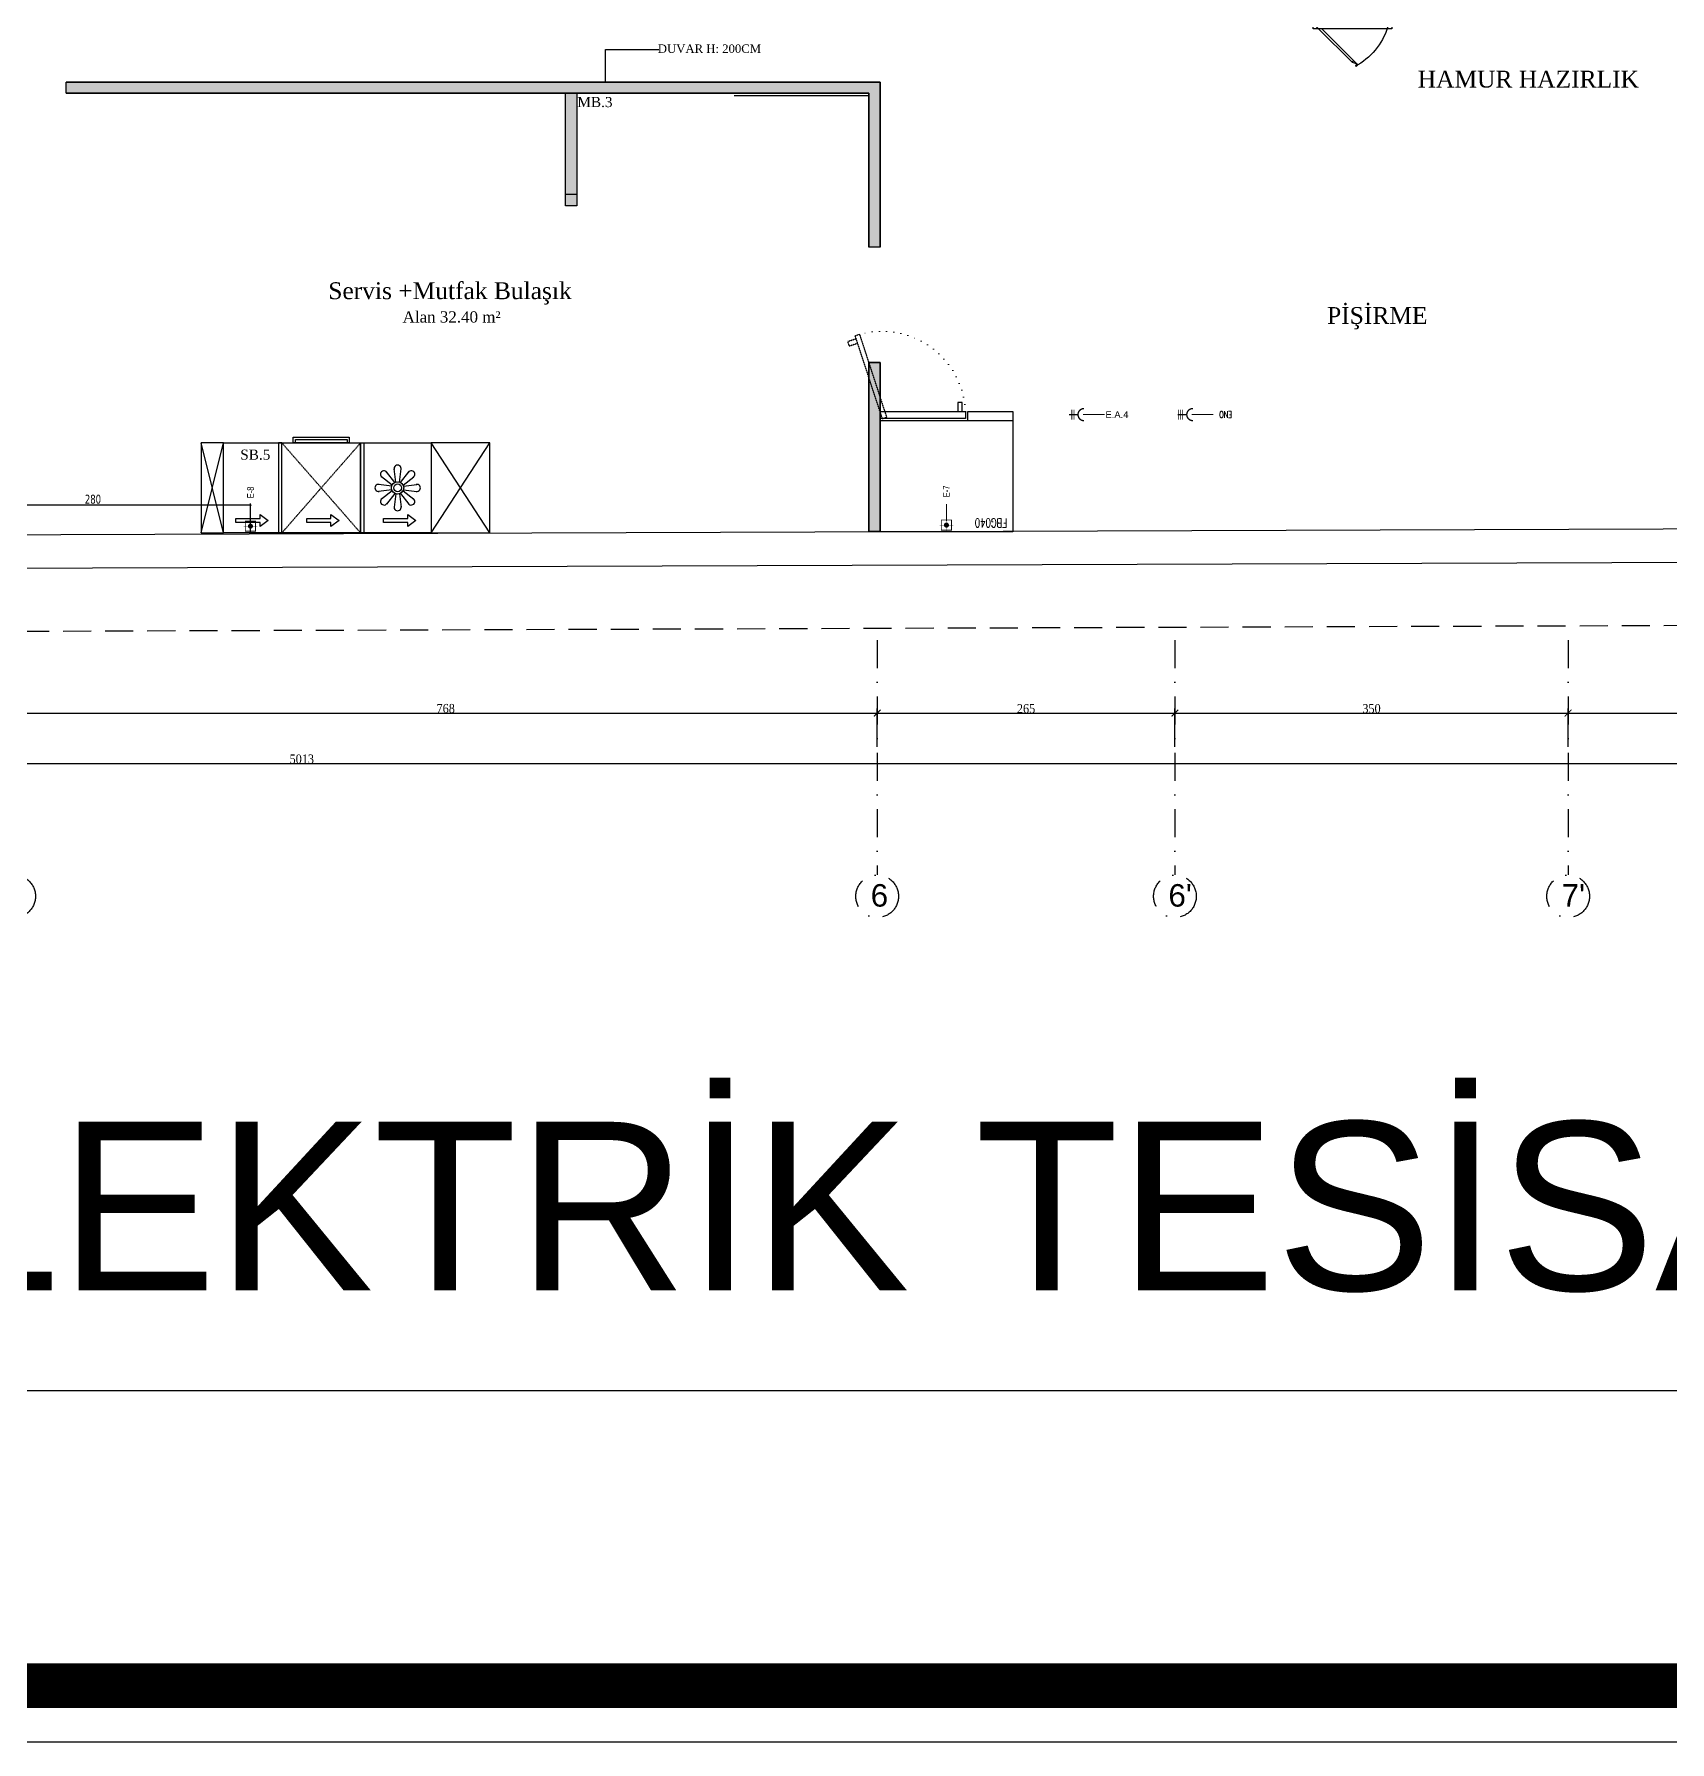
# Model space of a CAD drawing. Header units: millimetres. Extents: x -29311 to -3405, y 28913 to 42880.
# Drawn here: x -8240 to -6784, y 38241 to 39760 of the extents above; entities that cross this region are included whole.
import ezdxf
from ezdxf.enums import TextEntityAlignment as Align

# ---------------------------------------------------------------- set-up
doc = ezdxf.new("R2010")
doc.units = ezdxf.units.MM
for name, pattern in [('( Hidden )', [0.375, 0.25, -0.125]), ('DASHDOT', [1, 0.5, -0.25, 0, -0.25]), ('DASHDOT2', [0.5, 0.25, -0.125, 0, -0.125]), ('DASHED', [0.75, 0.5, -0.25]), ('DOT', [6.35, 0, -6.35]), ('HIDDEN', [0.375, 0.25, -0.125])]:
    doc.linetypes.add(name, pattern=pattern)
for name, color, linetype, lineweight in [('-DWG_DETAY1', 7, 'Continuous', 25), ('-DWG_DETAY4', 7, 'DOT', 18), ('BA_wall_gyps', 45, 'Continuous', 9), ('olcu-plan', 7, 'Continuous', 20), ('PLAN', 253, 'Continuous', 15), ('TES_ELK', 230, 'Continuous', 25), ('TES_SU', 150, 'Continuous', 25)]:
    doc.layers.add(name, color=color, linetype=linetype, lineweight=lineweight)
for name, color, linetype in [('A-AKS', 57, 'DASHDOT'), ('A-AKS.', 57, 'DASHDOT2'), ('A-BA', 1, 'Continuous'), ('A-DUVAR', 53, 'Continuous'), ('A-SIVA-ALCIPAN', 247, 'Continuous'), ('A-TEFRIS', 251, 'Continuous'), ('A-YAZI', 136, 'Continuous'), ('Duvar-150 cm', 8, 'Continuous'), ('Duvar-200 cm', 7, 'Continuous'), ('Kıtc-002 Çizgi', 7, 'Continuous'), ('vaz_bina2', 161, 'Continuous'), ('yazı1', 7, 'Continuous'), ('Yazılar', 253, 'Continuous')]:
    doc.layers.add(name, color=color, linetype=linetype)
doc.styles.add('antet', font='arial.ttf', dxfattribs={"oblique": 15, "height": 2.75})
doc.styles.add('Dimension Text', font='tahoma.ttf', dxfattribs={"width": 0.8})
doc.styles.add('ROMANS', font='romans')
doc.styles.get("Standard").update_dxf_attribs({"font": 'arial.ttf'})
doc.styles.add('TESNO', font='romandtw.shx', dxfattribs={"height": 0.8})
doc.styles.add('text1', font='arial.ttf')
doc.styles.add('YAZ-50', font='times.ttf', dxfattribs={"width": 0.9})
doc.dimstyles.new('1-50-plan', dxfattribs={"dimtxt": 8, "dimasz": 6, "dimexe": 4, "dimexo": 4, "dimgap": 0.00625, "dimtad": 1, "dimdec": 0, "dimrnd": 0.0005, "dimzin": 9, "dimdsep": 46, "dimtxsty": 'YAZ-50', "dimblk": 'ARCHTICK', "dimcen": 0.025, "dimdle": 4, "dimadec": 0, "dimazin": 0, "dimtfac": 1, "dimtdec": 0, "dimtmove": 0, "dimatfit": 3, "dimfxl": 30, "dimfxlon": 1, "dimarcsym": 0})
doc.dimstyles.new('AYG-OLCU 1 to 2', dxfattribs={"dimtxt": 4, "dimasz": 3, "dimexe": 1.5, "dimexo": 1, "dimgap": 1, "dimtad": 1, "dimdec": 0, "dimdsep": 46, "dimtxsty": 'Dimension Text', "dimblk": 'DOTSMALL', "dimcen": 0, "dimclrd": 256, "dimclre": 256, "dimclrt": 256, "dimadec": 0, "dimazin": 0, "dimtfac": 1, "dimtdec": 0, "dimtofl": 0, "dimtmove": 1, "dimatfit": 3, "dimfxl": 1, "dimarcsym": 0})

# ---------------------------------------------------------------- blocks, each defined once
blk = doc.blocks.new('ANTET')
at = {"color": 251, "const_width": 20, "elevation": 0}
blk.add_lwpolyline([(-18595.04, -50619.36), (-18595.04, -52600.11), (-14668.24, -52600.11), (-14668.24, -50619.36)], close=True, dxfattribs=at)
at = {"layer": 'Yazılar', "elevation": 0}
for points in [[(-18620.04, -50594.36), (-18620.04, -52625.11), (-14643.24, -52625.11), (-14643.24, -50594.36)], [(-18397.88, -50768.01), (-14785.5, -50768.01), (-14785.5, -52468.87), (-18397.88, -52468.87)]]:
    blk.add_lwpolyline(points, close=True, dxfattribs=at)
blk = doc.blocks.new('_ArchTick')
at = {"color": 0, "linetype": 'ByBlock', "const_width": 0.15}
blk.add_lwpolyline([(-0.5, -0.5), (0.5, 0.5)], dxfattribs=at)
blk = doc.blocks.new('*D464')
at = {"layer": 'DEFPOINTS', "color": 0, "transparency": 16777216}
for p in [(-7489.4, 39156.2), (-8257.6, 38942.3), (-7489.4, 38934.6)]:
    blk.add_point(p, dxfattribs=at)
at = {"layer": 'olcu-plan', "color": 0, "lineweight": -2, "transparency": 16777216}
for p, q in [((-8261.6, 39156.2), (-7485.4, 39156.2)), ((-8257.6, 39126.2), (-8257.6, 39160.2)), ((-7489.4, 39126.2), (-7489.4, 39160.2))]:
    blk.add_line(p, q, dxfattribs=at)
at = {"layer": 'olcu-plan', "color": 0, "lineweight": -2, "transparency": 16777216, "xscale": 6, "yscale": 6, "zscale": 6, "rotation": 180}
blk.add_blockref('_ArchTick', (-8257.6, 39156.2), dxfattribs=at)
at = {"layer": 'olcu-plan', "color": 0, "lineweight": -2, "transparency": 16777216, "xscale": 6, "yscale": 6, "zscale": 6}
blk.add_blockref('_ArchTick', (-7489.4, 39156.2), dxfattribs=at)
at = {"layer": 'olcu-plan', "color": 0, "transparency": 16777216, "insert": (-7873.5, 39160.3), "char_height": 8, "attachment_point": 5, "style": 'YAZ-50'}
blk.add_mtext('768', dxfattribs=at)
blk = doc.blocks.new('*D465')
at = {"layer": 'DEFPOINTS', "color": 0, "transparency": 16777216}
for p in [(-7224.4, 39156.2), (-7489.4, 38934.6), (-7224.4, 38927)]:
    blk.add_point(p, dxfattribs=at)
at = {"layer": 'olcu-plan', "color": 0, "lineweight": -2, "transparency": 16777216}
for p, q in [((-7493.4, 39156.2), (-7220.4, 39156.2)), ((-7489.4, 39126.2), (-7489.4, 39160.2)), ((-7224.4, 39126.2), (-7224.4, 39160.2))]:
    blk.add_line(p, q, dxfattribs=at)
at = {"layer": 'olcu-plan', "color": 0, "lineweight": -2, "transparency": 16777216, "xscale": 6, "yscale": 6, "zscale": 6, "rotation": 180}
blk.add_blockref('_ArchTick', (-7489.4, 39156.2), dxfattribs=at)
at = {"layer": 'olcu-plan', "color": 0, "lineweight": -2, "transparency": 16777216, "xscale": 6, "yscale": 6, "zscale": 6}
blk.add_blockref('_ArchTick', (-7224.4, 39156.2), dxfattribs=at)
at = {"layer": 'olcu-plan', "color": 0, "transparency": 16777216, "insert": (-7356.9, 39160.2), "char_height": 8, "attachment_point": 5, "style": 'YAZ-50'}
blk.add_mtext('265', dxfattribs=at)
blk = doc.blocks.new('*D466')
at = {"layer": 'DEFPOINTS', "color": 0, "transparency": 16777216}
for p in [(-6874.4, 39156.2), (-7224.4, 38927), (-6874.4, 38922.7)]:
    blk.add_point(p, dxfattribs=at)
at = {"layer": 'olcu-plan', "color": 0, "lineweight": -2, "transparency": 16777216}
for p, q in [((-7228.4, 39156.2), (-6870.4, 39156.2)), ((-7224.4, 39126.2), (-7224.4, 39160.2)), ((-6874.4, 39126.2), (-6874.4, 39160.2))]:
    blk.add_line(p, q, dxfattribs=at)
at = {"layer": 'olcu-plan', "color": 0, "lineweight": -2, "transparency": 16777216, "xscale": 6, "yscale": 6, "zscale": 6, "rotation": 180}
blk.add_blockref('_ArchTick', (-7224.4, 39156.2), dxfattribs=at)
at = {"layer": 'olcu-plan', "color": 0, "lineweight": -2, "transparency": 16777216, "xscale": 6, "yscale": 6, "zscale": 6}
blk.add_blockref('_ArchTick', (-6874.4, 39156.2), dxfattribs=at)
at = {"layer": 'olcu-plan', "color": 0, "transparency": 16777216, "insert": (-7049.4, 39160.2), "char_height": 8, "attachment_point": 5, "style": 'YAZ-50'}
blk.add_mtext('350', dxfattribs=at)
blk = doc.blocks.new('*D467')
at = {"layer": 'DEFPOINTS', "color": 0, "transparency": 16777216}
for p in [(-6597.6, 39156.2), (-6874.4, 38922.7), (-6597.6, 38916.9)]:
    blk.add_point(p, dxfattribs=at)
at = {"layer": 'olcu-plan', "color": 0, "lineweight": -2, "transparency": 16777216}
for p, q in [((-6878.4, 39156.2), (-6593.6, 39156.2)), ((-6874.4, 39126.2), (-6874.4, 39160.2)), ((-6597.6, 39126.2), (-6597.6, 39160.2))]:
    blk.add_line(p, q, dxfattribs=at)
at = {"layer": 'olcu-plan', "color": 0, "lineweight": -2, "transparency": 16777216, "xscale": 6, "yscale": 6, "zscale": 6, "rotation": 180}
blk.add_blockref('_ArchTick', (-6874.4, 39156.2), dxfattribs=at)
at = {"layer": 'olcu-plan', "color": 0, "lineweight": -2, "transparency": 16777216, "xscale": 6, "yscale": 6, "zscale": 6}
blk.add_blockref('_ArchTick', (-6597.6, 39156.2), dxfattribs=at)
at = {"layer": 'olcu-plan', "color": 0, "transparency": 16777216, "insert": (-6736, 39160.3), "char_height": 8, "attachment_point": 5, "style": 'YAZ-50'}
blk.add_mtext('277', dxfattribs=at)
blk = doc.blocks.new('*D476')
at = {"layer": 'DEFPOINTS', "color": 0, "transparency": 16777216}
for p in [(-10508.1, 39207), (-5495.1, 39207), (-5495.1, 39111.2)]:
    blk.add_point(p, dxfattribs=at)
at = {"layer": 'olcu-plan', "color": 0, "lineweight": -2, "transparency": 16777216}
for p, q in [((-10508.1, 39141.2), (-10508.1, 39107.2)), ((-5495.1, 39141.2), (-5495.1, 39107.2)), ((-10512.1, 39111.2), (-5491.1, 39111.2))]:
    blk.add_line(p, q, dxfattribs=at)
at = {"layer": 'olcu-plan', "color": 0, "lineweight": -2, "transparency": 16777216, "xscale": 6, "yscale": 6, "zscale": 6, "rotation": 180}
blk.add_blockref('_ArchTick', (-10508.1, 39111.2), dxfattribs=at)
at = {"layer": 'olcu-plan', "color": 0, "lineweight": -2, "transparency": 16777216, "xscale": 6, "yscale": 6, "zscale": 6}
blk.add_blockref('_ArchTick', (-5495.1, 39111.2), dxfattribs=at)
at = {"layer": 'olcu-plan', "color": 0, "transparency": 16777216, "insert": (-8001.6, 39115.3), "char_height": 8, "attachment_point": 5, "style": 'YAZ-50'}
blk.add_mtext('5013', dxfattribs=at)
blk = doc.blocks.new('f_ks2')
at = {"layer": '-DWG_DETAY1', "color": 0}
for points in [[(40, 0), (40, -8), (0, -8), (0, 0)], [(45, -8), (45, -16), (49, -16), (49, -8)]]:
    blk.add_lwpolyline(points, dxfattribs=at)
blk.add_lwpolyline([(118, -8), (42, -8), (42, -2), (118, -2)], close=True, dxfattribs=at)
at = {"layer": '-DWG_DETAY1', "color": 0, "linetype": 'HIDDEN'}
blk.add_lwpolyline([(116, -1.5), (140.2, -75.5), (136.4, -76.8), (112.2, -2.8)], close=True, dxfattribs=at)
blk.add_lwpolyline([(139.3, -72.7), (146.9, -70.2), (145.6, -66.4), (138, -68.9)], dxfattribs=at)
at = {"layer": '-DWG_DETAY4', "color": 0}
blk.add_arc((116.6, -4.8), 74.6, 182.4322, 285.3604, dxfattribs=at)
blk = doc.blocks.new('FBG040')
at = {"layer": 'A-TEFRIS'}
blk.add_lwpolyline([(0, 0), (118, 0), (118, -99), (0, -99)], close=True, dxfattribs=at)
at = {"layer": 'A-TEFRIS', "linetype": 'Continuous'}
blk.add_blockref('f_ks2', (0, -99), dxfattribs=at)
at = {"layer": 'A-TEFRIS', "linetype": 'Continuous', "style": 'ROMANS', "width": 0.7}
blk.add_text('FBG040', height=8, dxfattribs=at).set_placement((5, -12))
at = {"layer": 'A-TEFRIS', "linetype": 'Continuous', "style": 'ROMANS', "width": 0.8}
blk.add_attdef('NO', text='', height=10, dxfattribs=at).set_placement((98, -79), align=Align.MIDDLE)
blk = doc.blocks.new('AKS')
at = {"layer": 'A-AKS.', "ltscale": 100}
for p, q in [((3262.3, 50), (3262.3, -158.9)), ((3527.3, 50), (3527.3, -158.9)), ((3877.3, 50), (3877.3, -158.9))]:
    blk.add_line(p, q, dxfattribs=at)
for centre in [(2494, -177.9), (3262.3, -177.9), (3527.3, -177.9), (3877.3, -177.9)]:
    blk.add_circle(centre, 19, dxfattribs=at)
at = {"layer": 'A-AKS.', "ltscale": 100, "char_height": 20, "width": 18.894, "attachment_point": 1, "style": 'text1'}
for s, insert in [('6', (3256.5, -167.1)), ("6'", (3521.5, -167.1)), ("7'", (3871.5, -167.1))]:
    blk.add_mtext(s, dxfattribs=dict(at, insert=insert))
blk = doc.blocks.new('tertrerrt')
at = {"layer": 'Kıtc-002 Çizgi', "color": 7}
for p, q in [((2139.4, 1964.8), (2191.4, 1884.8)), ((2191.4, 1964.8), (2139.4, 1884.8)), ((2254.4, 1884.8), (2254.4, 1964.8)), ((2396.4, 1964.8), (2376.4, 1884.8)), ((2376.4, 1964.8), (2396.4, 1884.8)), ((2216.5, 1927.4), (2207, 1934.7)), ((2218.9, 1929.7), (2211.5, 1939.2)), ((2219.7, 1930), (2218.2, 1942)), ((2223, 1930), (2224.6, 1942)), ((2223.9, 1929.7), (2231.3, 1939.2)), ((2226.2, 1927.4), (2235.7, 1934.7)), ((2216.2, 1926.5), (2204.3, 1928)), ((2216.2, 1923.2), (2204.3, 1921.7)), ((2216.5, 1922.3), (2207, 1915)), ((2218.9, 1920), (2211.5, 1910.5)), ((2219.7, 1919.6), (2218.2, 1907.7)), ((2223, 1919.6), (2224.6, 1907.7)), ((2223.9, 1920), (2231.3, 1910.5)), ((2226.2, 1922.3), (2235.7, 1915)), ((2226.6, 1926.5), (2238.5, 1928)), ((2226.6, 1923.2), (2238.5, 1921.7))]:
    blk.add_line(p, q, dxfattribs=at)
at = {"layer": 'Kıtc-002 Çizgi', "color": 7, "linetype": 'DASHED'}
for p, q in [((2254.4, 1964.8), (2324.4, 1884.8)), ((2324.4, 1964.8), (2254.4, 1884.8))]:
    blk.add_line(p, q, dxfattribs=at)
at = {"layer": 'Kıtc-002 Çizgi', "color": 7}
for points in [[(2139.4, 1884.8), (2191.4, 1884.8), (2191.4, 1964.8), (2139.4, 1964.8)], [(2191.4, 1964.8), (2376.4, 1964.8), (2376.4, 1884.8), (2191.4, 1884.8)], [(2251.4, 1964.8), (2254.4, 1964.8), (2254.4, 1884.8), (2251.4, 1884.8)], [(2254.4, 1964.8), (2324.4, 1964.8), (2324.4, 1884.8), (2254.4, 1884.8)], [(2327.4, 1964.8), (2324.4, 1964.8), (2324.4, 1884.8), (2327.4, 1884.8)], [(2376.4, 1884.8), (2396.4, 1884.8), (2396.4, 1964.8), (2376.4, 1964.8)], [(2233.9, 1955.6), (2233.9, 1955.6), (2233.9, 1952), (2212.3, 1952), (2212.3, 1948.4), (2205.1, 1953.9), (2212.3, 1959.2), (2212.3, 1955.6)], [(2302.3, 1955.6), (2302.3, 1955.6), (2302.3, 1952), (2280.7, 1952), (2280.7, 1948.4), (2273.5, 1953.9), (2280.7, 1959.2), (2280.7, 1955.6)], [(2365.3, 1955.6), (2365.3, 1955.6), (2365.3, 1952), (2343.7, 1952), (2343.7, 1948.4), (2336.5, 1953.9), (2343.7, 1959.2), (2343.7, 1955.6)], [(2314.4, 1879.8), (2264.4, 1879.8), (2264.4, 1884.8), (2314.4, 1884.8)], [(2312.4, 1881.8), (2266.4, 1881.8), (2266.4, 1884.8), (2312.4, 1884.8)]]:
    blk.add_lwpolyline(points, close=True, dxfattribs=at)
for radius in [5.47, 3.47]:
    blk.add_circle((2221.4, 1924.8), radius, dxfattribs=at)
for centre, start, end in [((2209.3, 1936.9), 33.3194, 236.6806), ((2221.4, 1942), 348.3194, 191.6806), ((2233.5, 1936.9), 303.3194, 146.6806), ((2204.3, 1924.8), 78.3194, 281.6806), ((2209.3, 1912.7), 123.3194, 326.6806), ((2233.5, 1912.7), 213.3194, 56.6806), ((2238.5, 1924.8), 258.3194, 101.6806), ((2221.4, 1907.7), 168.3194, 11.6806)]:
    blk.add_arc(centre, 3.16, start, end, dxfattribs=at)
blk = doc.blocks.new('Frenox Depo Tipi Dolpa Tek Kapı')
for p, q in [((70, 81), (0, 81)), ((0, 81), (0, 0)), ((70, 0), (70, 81)), ((0, 0), (70, 0))]:
    blk.add_line(p, q)
at = {"color": 251}
for p, q in [((67, 78), (3, 78)), ((3, 78), (3, 4)), ((67, 4), (67, 78)), ((3, 4), (67, 4))]:
    blk.add_line(p, q, dxfattribs=at)
at = {"color": 251, "linetype": 'Continuous'}
for p, q in [((2.9, 4), (67.1, 4)), ((62.2, 0), (30.2, -32.1)), ((65.1, 0), (35.1, -29.9)), ((35.1, -29.9), (30.9, -31.3)), ((33.7, -28.5), (35.1, -29.9)), ((30.2, -32.1), (31.6, -33.5)), ((30.9, -31.3), (32.3, -32.8)), ((32.3, -32.8), (31.6, -33.5))]:
    blk.add_line(p, q, dxfattribs=at)
for centre, radius, start, end in [((59.9, 18.7), 58.9, 194.4777, 239.613), ((62, 4), 5.1, 307.4032, 359.4667)]:
    blk.add_arc(centre, radius, start, end, dxfattribs=at)
blk = doc.blocks.new('MONO')
at = {"layer": 'TES_ELK', "linetype": 'Continuous'}
for points, const_width in [([(170535, 1137), (170535, 1257)], 10), ([(170560, 1137), (170560, 1257)], 10), ([(170608, 1197), (170500, 1197)], 16)]:
    blk.add_lwpolyline(points, dxfattribs=dict(at, const_width=const_width))
at = {"layer": 'TES_ELK', "linetype": 'Continuous', "const_width": 16}
blk.add_lwpolyline([(170680, 1124), (170680, 1124, -1), (170680, 1269)], format="xyb", dxfattribs=at)
at = {"layer": 'TES_ELK', "lineweight": 15}
blk.add_lwpolyline([(170920, 1197), (170670, 1197)], dxfattribs=at)
at = {"layer": 'TES_ELK', "linetype": 'Continuous', "style": 'TESNO', "width": 0.7}
blk.add_attdef('ENO', text='', height=80, rotation=180, dxfattribs=at).set_placement((171070, 1197, 10), align=Align.MIDDLE)
blk = doc.blocks.new('v-ek')
at = {"layer": 'TES_ELK', "linetype": 'Continuous', "const_width": 0.5}
for points in [[(-8, 0), (8, 0)], [(0, 8), (0, -8)]]:
    blk.add_lwpolyline(points, dxfattribs=at)
at = {"layer": 'TES_ELK', "linetype": 'Continuous', "const_width": 1}
blk.add_lwpolyline([(-6, 6), (6, 6), (6, -6), (-6, -6)], close=True, dxfattribs=at)
at = {"layer": 'TES_ELK', "linetype": 'Continuous', "const_width": 3}
blk.add_lwpolyline([(-1.5, 0, 1), (1.5, 0, 1)], format="xyb", close=True, dxfattribs=at)
blk = doc.blocks.new('T-9FE200')
at = {"layer": 'TES_ELK', "lineweight": 15}
blk.add_lwpolyline([(40, -40), (40, -60)], dxfattribs=at)
at = {"layer": 'PLAN', "linetype": 'Continuous'}
blk.add_blockref('v-ek', (40, -65), dxfattribs=at)
at = {"layer": 'TES_ELK', "linetype": 'Continuous', "style": 'TESNO', "width": 0.7}
blk.add_attdef('ENO', text='', height=8, rotation=90, dxfattribs=at).set_placement((40, -25, 1), align=Align.MIDDLE)
blk = doc.blocks.new('TRİ')
at = {"layer": 'TES_ELK', "linetype": 'Continuous', "elevation": 0}
for points, const_width in [([(103685.5, 9077.9), (103677.4, 9077.9)], 1.2), ([(103678, 9073.4), (103678, 9082.4)], 0.75), ([(103680, 9073.4), (103680, 9082.4)], 0.75), ([(103681.9, 9073.4), (103681.9, 9082.4)], 0.75)]:
    blk.add_lwpolyline(points, dxfattribs=dict(at, const_width=const_width))
at = {"layer": 'TES_ELK', "linetype": 'Continuous', "const_width": 1.2, "elevation": 0}
blk.add_lwpolyline([(103690.9, 9072.5), (103690.9, 9072.5, -1), (103690.9, 9083.3)], format="xyb", dxfattribs=at)
at = {"layer": 'TES_ELK', "lineweight": 15, "elevation": 0}
blk.add_lwpolyline([(103708.9, 9077.9), (103690.1, 9077.9)], dxfattribs=at)
at = {"layer": 'TES_ELK', "linetype": 'Continuous', "style": 'TESNO', "width": 0.7}
blk.add_attdef('ENO', text='', height=6, rotation=180, dxfattribs=at).set_placement((103720.1, 9077.9, 0.8), align=Align.MIDDLE)
blk = doc.blocks.new('_DotSmall')
at = {"color": 0, "linetype": 'ByBlock', "const_width": 0.5}
blk.add_lwpolyline([(-0.0625, 0, 1), (0.0625, 0, 1)], format="xyb", close=True, dxfattribs=at)
blk = doc.blocks.new('*D386')
at = {"layer": 'DEFPOINTS', "color": 0, "transparency": 16777216}
for p in [(-8327.6, 39341.3), (-8327.6, 39314.7), (-8047.3, 39316.6)]:
    blk.add_point(p, dxfattribs=at)
at = {"layer": 'TES_ELK', "lineweight": -2, "transparency": 16777216}
for p, q in [((-8327.6, 39315.7), (-8327.6, 39342.8)), ((-8047.3, 39341.3), (-8327.6, 39341.3)), ((-8047.3, 39317.6), (-8047.3, 39342.8))]:
    blk.add_line(p, q, dxfattribs=at)
at = {"layer": 'TES_ELK', "lineweight": -2, "transparency": 16777216, "xscale": 3, "yscale": 3, "zscale": 3, "rotation": 180}
blk.add_blockref('_DotSmall', (-8327.6, 39341.3), dxfattribs=at)
at = {"layer": 'TES_ELK', "lineweight": -2, "transparency": 16777216, "xscale": 3, "yscale": 3, "zscale": 3}
blk.add_blockref('_DotSmall', (-8047.3, 39341.3), dxfattribs=at)
at = {"layer": 'TES_ELK', "transparency": 16777216, "insert": (-8187.5, 39346.5), "char_height": 8, "attachment_point": 5, "style": 'Dimension Text'}
blk.add_mtext('280', dxfattribs=at)

msp = doc.modelspace()

# ---------------------------------------------------------------- hatches: boundary and pattern name
at = {"layer": 'Duvar-200 cm'}
h = msp.add_hatch(color=256, dxfattribs=at)
h.dxf.hatch_style = 1
h.paths.add_polyline_path([(-8211.23, 39707.77), (-7496.78, 39707.77), (-7496.78, 39570.75), (-7486.78, 39570.75), (-7486.78, 39717.77), (-8211.23, 39717.77)])
h = msp.add_hatch(color=256, dxfattribs=at)
h.dxf.hatch_style = 1
h.paths.add_polyline_path([(-7486.78, 39468.14), (-7496.78, 39468.14), (-7496.78, 39317.69), (-7486.78, 39317.69)])
h.paths.add_polyline_path([(-7496.78, 39570.75), (-7486.78, 39570.75), (-7486.78, 39717.77), (-7507.64, 39717.77), (-7507.64, 39707.77), (-7496.78, 39707.77)])
h = msp.add_hatch(color=256, dxfattribs=at)
h.dxf.hatch_style = 1
h.paths.add_polyline_path([(-7756.78, 39617.63), (-7766.78, 39617.63), (-7766.78, 39607.77), (-7756.78, 39607.77)])
h.paths.add_polyline_path([(-7756.78, 39707.77), (-7766.78, 39707.77), (-7766.78, 39617.77), (-7756.78, 39617.77)])

# ---------------------------------------------------------------- linework, layer by layer
at = {"layer": 'A-BA'}
msp.add_line((-5495.1, 39294.77), (-10508.1, 39276.95), dxfattribs=at)
msp.add_lwpolyline([(-10717.69, 41114.45), (-10481.78, 39307.05), (-5531.42, 39324.64)], dxfattribs=at)
at = {"layer": 'A-DUVAR'}
msp.add_line((-7486.78, 39570.75), (-7486.78, 39717.77), dxfattribs=at)
at = {"layer": 'A-SIVA-ALCIPAN'}
for p, q in [((-7486.78, 39717.77), (-8109.23, 39717.77)), ((-7496.78, 39707.77), (-7496.78, 39570.75)), ((-7486.78, 39570.75), (-7486.78, 39708.66)), ((-7486.78, 39570.75), (-7496.78, 39570.75)), ((-7486.78, 39468.14), (-7496.78, 39468.14)), ((-7496.78, 39468.14), (-7496.78, 39317.65)), ((-7486.78, 39317.69), (-7486.78, 39468.14))]:
    msp.add_line(p, q, dxfattribs=at)
at = {"layer": 'A-YAZI'}
msp.add_lwpolyline([(-7731.38, 39717.77), (-7731.38, 39746.66), (-7683.91, 39746.66)], dxfattribs=at)
at = {"layer": 'Duvar-150 cm'}
msp.add_lwpolyline([(-7496.78, 39468.14), (-7486.78, 39468.14), (-7486.78, 39317.69), (-7496.78, 39317.69)], close=True, dxfattribs=at)
at = {"layer": 'Duvar-200 cm'}
for p, q in [((-8109.23, 39717.77), (-8211.23, 39717.77)), ((-8211.23, 39709.77), (-8211.23, 39717.77)), ((-8211.23, 39707.77), (-7496.78, 39707.77)), ((-8204.48, 39707.77), (-8207.98, 39707.77)), ((-7756.78, 39707.77), (-7756.78, 39617.77)), ((-7616.78, 39705.77), (-7496.78, 39705.77)), ((-7756.78, 39617.77), (-7766.78, 39617.77))]:
    msp.add_line(p, q, dxfattribs=at)
for points in [[(-8211.23, 39717.77), (-7486.78, 39717.77), (-7486.78, 39570.75), (-7496.78, 39570.75), (-7496.78, 39707.77), (-8211.23, 39707.77)], [(-8211.23, 39717.77), (-7486.78, 39717.77), (-7486.78, 39570.75), (-7496.78, 39570.75), (-7496.78, 39707.77), (-8211.23, 39707.77), (-8211.23, 39717.77)], [(-8201.23, 39707.77), (-8211.23, 39707.77)]]:
    msp.add_lwpolyline(points, dxfattribs=at)
for points in [[(-7766.78, 39707.77), (-7756.78, 39707.77), (-7756.78, 39607.77), (-7766.78, 39607.77)], [(-7496.78, 39468.14), (-7486.78, 39468.14), (-7486.78, 39317.69), (-7496.78, 39317.69)]]:
    msp.add_lwpolyline(points, close=True, dxfattribs=at)
at = {"layer": 'vaz_bina2', "linetype": '( Hidden )', "ltscale": 100}
msp.add_lwpolyline([(-10745.16, 41087.28), (-10501.58, 39221.08), (-5488.57, 39238.89), (-4470.79, 39242.51), (-4739.72, 40634.75), (-4981.51, 41117.08), (-5309.76, 41407.74), (-5666.95, 41596.35), (-6038.1, 41706.43), (-6406.89, 41755.81), (-10810.15, 41585.13)], close=True, dxfattribs=at)

# ---------------------------------------------------------------- block references
at = {"xscale": 2, "yscale": 2, "zscale": 2}
msp.add_blockref('ANTET', (25559.14, 143490.88, 0), dxfattribs=at)
at = {"color": 1, "rotation": 180}
msp.add_blockref('tertrerrt', (-5694.91, 41281.42), dxfattribs=at)
at = {"layer": 'A-AKS'}
msp.add_blockref('AKS', (-10751.69, 39171.08), dxfattribs=at)
at = {"layer": 'A-TEFRIS', "rotation": 180}
msp.add_blockref('FBG040', (-7368.78, 39317.51), dxfattribs=at)
at = {"layer": 'BA_wall_gyps', "color": 2}
ref = msp.add_blockref('MONO', (-20106.21, 39332.09, 0), dxfattribs=dict(at, xscale=0.075, yscale=0.075, zscale=0.075))
ref.add_attrib('ENO', 'E.A.4', dxfattribs={"layer": 'TES_ELK', "color": 1, "linetype": 'Continuous', "height": 6, "rotation": 180, "style": 'antet', "text_generation_flag": 6}).set_placement((-7276, 39421.84, 0.75), align=Align.MIDDLE)
at = {"layer": 'Kıtc-002 Çizgi', "lineweight": -2, "xscale": -1}
msp.add_blockref('Frenox Depo Tipi Dolpa Tek Kapı', (-7031.41, 39765.27), dxfattribs=at)
at = {"layer": 'PLAN', "color": 0, "linetype": 'Continuous'}
ref = msp.add_blockref('T-9FE200', (-8077.3, 39371.33), dxfattribs=dict(at, xscale=0.75, yscale=0.75, zscale=0.75))
ref.add_attrib('ENO', 'E-8', dxfattribs={"layer": 'TES_ELK', "color": 1, "linetype": 'Continuous', "height": 6, "rotation": 90, "style": 'antet', "width": 0.8}).set_placement((-8047.3, 39352.58, 0.75), align=Align.MIDDLE)
ref = msp.add_blockref('T-9FE200', (-7457.78, 39372.26), dxfattribs=dict(at, xscale=0.75, yscale=0.75, zscale=0.75))
ref.add_attrib('ENO', 'E-7', dxfattribs={"layer": 'TES_ELK', "color": 1, "linetype": 'Continuous', "height": 6, "rotation": 90, "style": 'antet', "width": 0.8}).set_placement((-7427.78, 39353.51, 0.75), align=Align.MIDDLE)
at = {"layer": 'TES_SU'}
msp.add_blockref('TRİ', (-110899.34, 30343.95), dxfattribs=at).add_auto_attribs({'ENO': 'ENO'})

# ---------------------------------------------------------------- texts
at = {"layer": 'A-YAZI', "style": 'YAZ-50'}
for s, height, p in [('DUVAR H: 200CM', 7.5, (-7638.73, 39743.78)), ('HAMUR HAZIRLIK', 15, (-6909.81, 39712.9)), ('Servis +Mutfak Bulaşık', 15, (-7869.67, 39524.6)), ('PİŞİRME', 15, (-7044.27, 39502.57)), ('Alan 32.40 m²', 10, (-7868.26, 39503.79))]:
    msp.add_text(s, height=height, dxfattribs=at).set_placement(p, align=Align.CENTER)
at = {"layer": 'A-YAZI', "color": 7, "style": 'YAZ-50'}
for s, p in [('MB.3', (-7740.66, 39695.51)), ('SB.5', (-8042.99, 39381.72))]:
    msp.add_text(s, height=9, dxfattribs=at).set_placement(p, align=Align.CENTER)
at = {"layer": 'yazı1', "insert": (-9393.17, 38792.47), "char_height": 150, "width": 5787.7223, "attachment_point": 1}
msp.add_mtext('MUTFAK ELEKTRİK TESİSAT PLANI', dxfattribs=at)

# ---------------------------------------------------------------- dimensions: what is measured, and where the dimension line sits
at = {"layer": 'olcu-plan'}
for base, p1, p2, picture, middle in [((-5495.1, 39111.24), (-10508.1, 39207.01), (-5495.1, 39207.01), '*D476', (-8001.6, 39115.32)), ((-7489.41, 39156.17), (-8257.64, 38942.27), (-7489.41, 38934.57), '*D464', (-7873.53, 39160.26)), ((-7224.41, 39156.17), (-7489.41, 38934.57), (-7224.41, 38926.98), '*D465', (-7356.91, 39160.25)), ((-6874.41, 39156.17), (-7224.41, 38926.98), (-6874.41, 38922.66), '*D466', (-7049.41, 39160.25)), ((-6597.64, 39156.17), (-6874.41, 38922.66), (-6597.64, 38916.92), '*D467', (-6736.03, 39160.26))]:
    dim = msp.add_linear_dim(base=base, p1=p1, p2=p2, dimstyle='1-50-plan', dxfattribs=at)
    dim.commit()
    dim.dimension.update_dxf_attribs({"geometry": picture, "text_midpoint": middle})
at = {"layer": 'TES_ELK'}
dim = msp.add_linear_dim(base=(-8327.62, 39341.33), p1=(-8047.3, 39316.58), p2=(-8327.62, 39314.72), dimstyle='AYG-OLCU 1 to 2', override={"dimtxt": 8, "dimfxl": 30, "dimfxlon": 1}, dxfattribs=at)
dim.commit()
dim.dimension.update_dxf_attribs({"geometry": '*D386', "text_midpoint": (-8187.46, 39346.51)})

doc.saveas('drawing.dxf')
